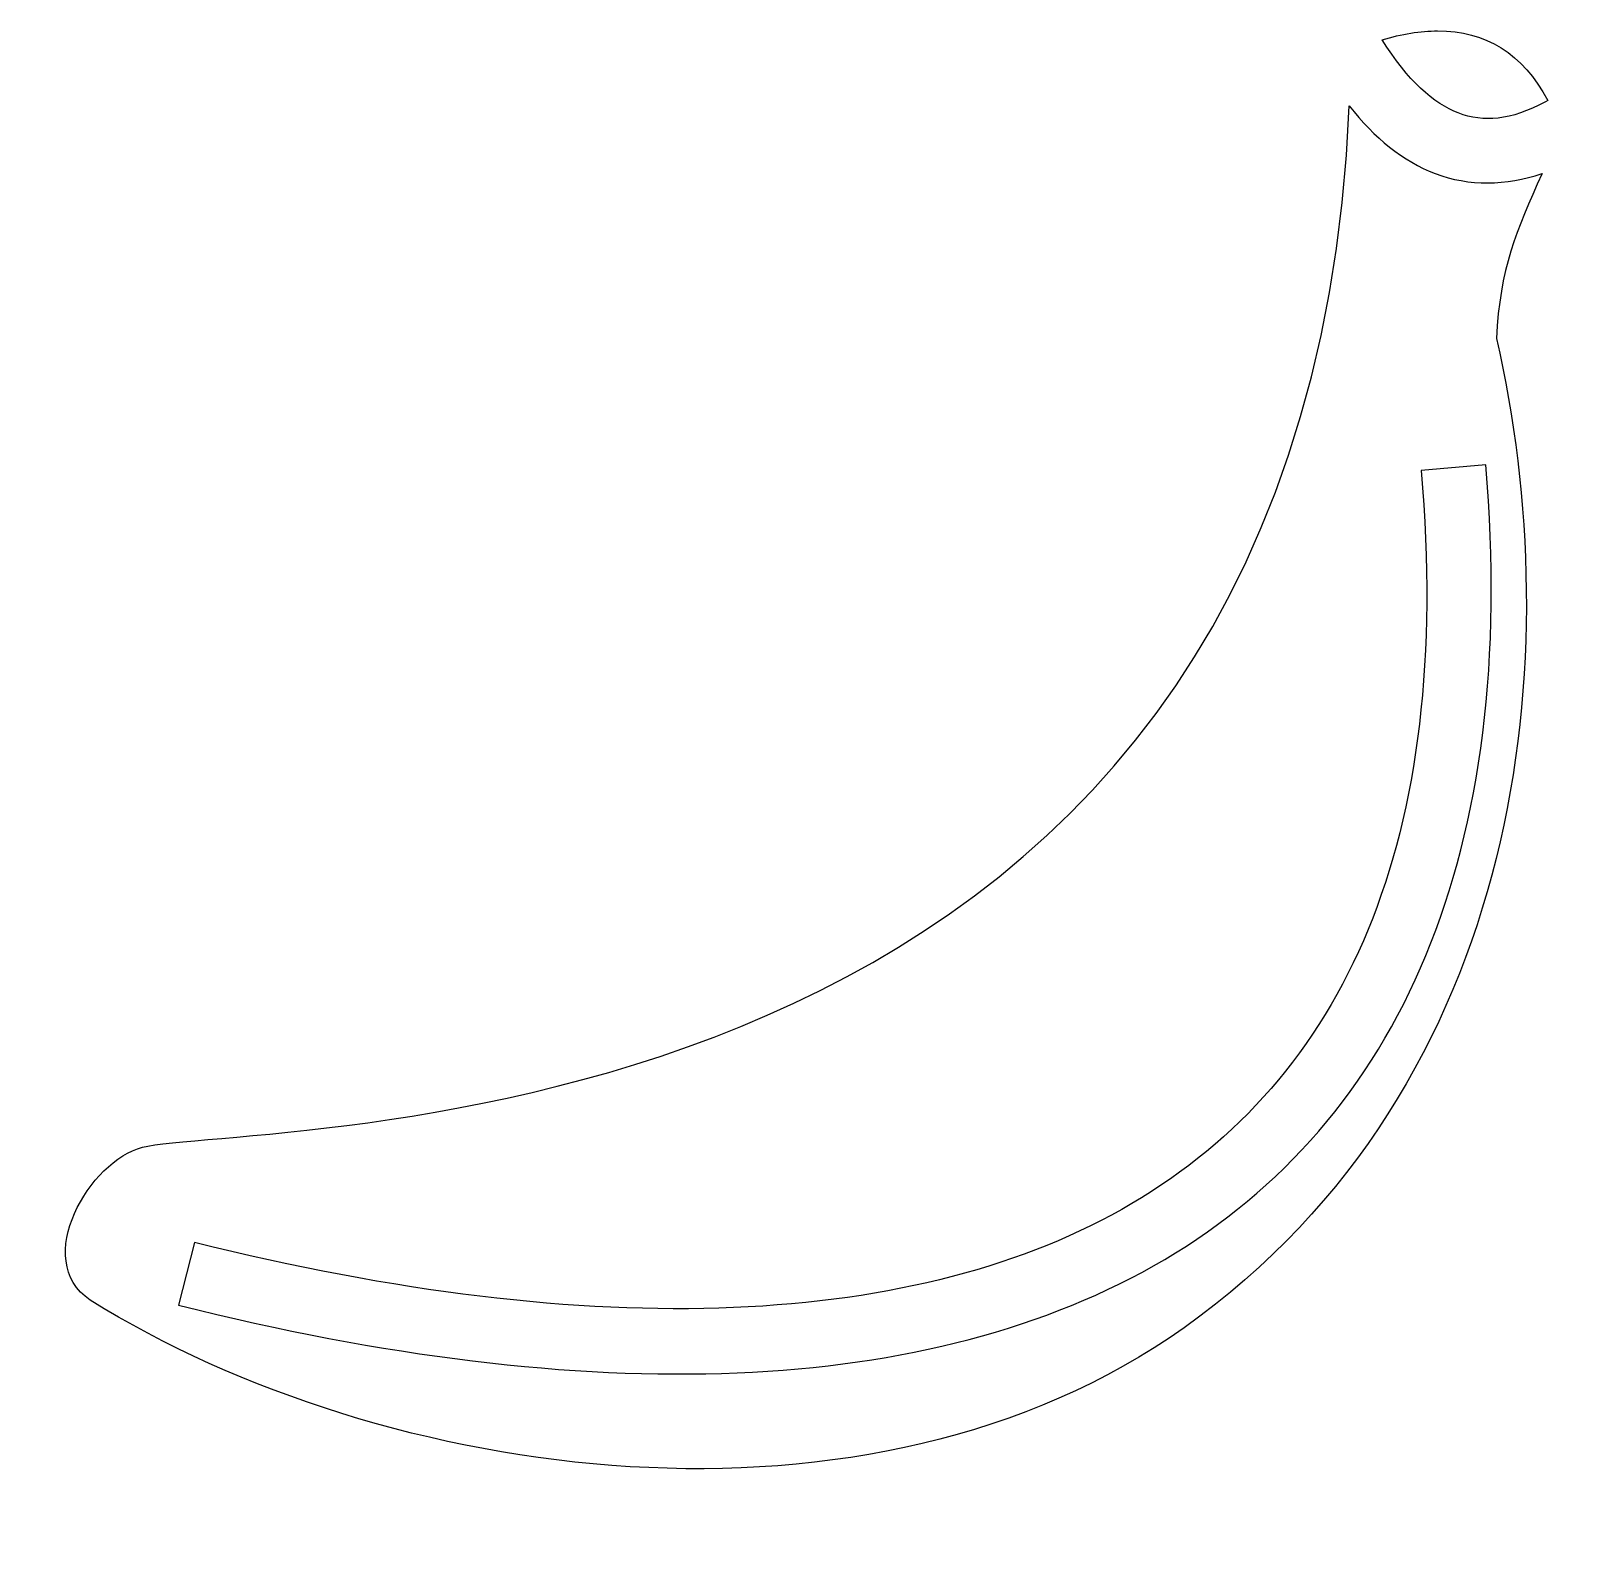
# Model space of a CAD drawing. Header units: centimetres. Extents: x -9.2 to 8.8, y -9.3 to 8.5.
import ezdxf

# ---------------------------------------------------------------- set-up
doc = ezdxf.new("R2010")
doc.units = ezdxf.units.CM
doc.header["$MEASUREMENT"] = 0
doc.layers.add('Layer 1', color=7, linetype='Continuous')

msp = doc.modelspace()

# ---------------------------------------------------------------- linework, layer by layer
at = {"layer": 'Layer 1'}
for points, knots in [([(7.23476, 8.492), (7.03349, 8.49145), (6.81603, 8.45616), (6.5839, 8.38814), (6.5839, 8.38814), (6.8843, 7.90734), (7.19078, 7.63831), (7.47714, 7.52968), (7.47714, 7.52968), (7.77653, 7.41616), (8.08613, 7.44071), (8.49803, 7.66099), (8.49803, 7.66099), (8.49803, 7.66099), (8.52493, 7.67541), (8.52493, 7.67541), (8.52493, 7.67541), (8.23283, 8.22836), (7.79585, 8.49347), (7.23476, 8.49199), (7.23476, 8.49199), (7.23476, 8.49199), (7.23476, 8.492), (7.23476, 8.492)], [0, 0, 0, 0, 0.14285714, 0.14285714, 0.14285714, 0.14285714, 0.28571429, 0.28571429, 0.28571429, 0.28571429, 0.42857143, 0.42857143, 0.42857143, 0.42857143, 0.57142857, 0.57142857, 0.57142857, 0.57142857, 0.71428571, 0.71428571, 0.71428571, 0.71428571, 1, 1, 1, 1]), ([(6.20067, 7.61229), (5.66927, -4.85383), (-6.73815, -4.26967), (-7.93804, -4.59019), (-7.93804, -4.59019), (-8.54821, -4.74031), (-9.24601, -5.90857), (-8.54821, -6.38241), (-8.54821, -6.38241), (-5.08664, -8.53441), (0.58525, -9.32329), (4.26411, -6.70428), (4.26411, -6.70428), (8.29073, -3.8377), (8.76529, 1.226), (7.92488, 4.88613), (7.92488, 4.88613), (7.96173, 5.71401), (8.15828, 6.14198), (8.45797, 6.81962), (8.45797, 6.81962), (8.03389, 6.67844), (7.60373, 6.66992), (7.20803, 6.82004), (7.20803, 6.82004), (6.82683, 6.96459), (6.49514, 7.23687), (6.20064, 7.61229), (6.20064, 7.61229), (6.20064, 7.61229), (6.20067, 7.61229), (6.20067, 7.61229)], [0, 0, 0, 0, 0.11111111, 0.11111111, 0.11111111, 0.11111111, 0.22222222, 0.22222222, 0.22222222, 0.22222222, 0.33333333, 0.33333333, 0.33333333, 0.33333333, 0.44444444, 0.44444444, 0.44444444, 0.44444444, 0.55555556, 0.55555556, 0.55555556, 0.55555556, 0.66666667, 0.66666667, 0.66666667, 0.66666667, 0.77777778, 0.77777778, 0.77777778, 0.77777778, 1, 1, 1, 1]), ([(7.79968, 3.40591), (8.18948, -1.13145), (6.79144, -4.27794), (4.03766, -5.90343), (4.03766, -5.90343), (1.28384, -7.52888), (-2.71537, -7.64256), (-7.51383, -6.44031), (-7.51383, -6.44031), (-7.51383, -6.44031), (-7.3293, -5.70406), (-7.3293, -5.70406), (-7.3293, -5.70406), (-2.63938, -6.87907), (1.1651, -6.71765), (3.65183, -5.24983), (3.65183, -5.24983), (6.13856, -3.78196), (7.41785, -1.01714), (7.0434, 3.34097), (7.0434, 3.34097), (7.0434, 3.34097), (7.79968, 3.40591), (7.79968, 3.40591)], [0, 0, 0, 0, 0.14285714, 0.14285714, 0.14285714, 0.14285714, 0.28571429, 0.28571429, 0.28571429, 0.28571429, 0.42857143, 0.42857143, 0.42857143, 0.42857143, 0.57142857, 0.57142857, 0.57142857, 0.57142857, 0.71428571, 0.71428571, 0.71428571, 0.71428571, 1, 1, 1, 1])]:
    msp.add_open_spline(points, degree=3, knots=knots, dxfattribs=at)

doc.saveas('drawing.dxf')
